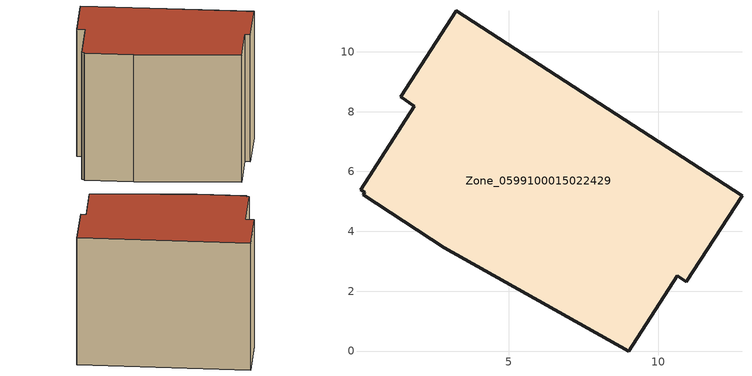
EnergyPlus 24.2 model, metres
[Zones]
Zone_0599100015022429
 floor ground (C_G): 3.25,11.36 12.8,5.18 10.93,2.32 10.63,2.52 9.02,0 2.85,3.46 0.14,5.23 0.2,5.31 0.05,5.4 1.85,8.18 1.4,8.49 z0.91
 wall outside (C_F): 12.8,5.18 3.25,11.36 1.4,8.49 1.85,8.18 0.05,5.4 0.2,5.31 0.14,5.23 2.85,3.46 9.02,0 10.63,2.52 10.93,2.32 12.8,5.18 z0.91:10.17
 roof outside (C_R): 0.2,5.31 0.14,5.23 2.85,3.46 9.02,0 10.63,2.52 10.93,2.32 12.8,5.18 3.25,11.36 1.4,8.49 1.85,8.18 0.05,5.4 z10.17
[BUILDING]
Pand.0599100015022429: North Axis=0; Terrain=City; Loads Convergence Tolerance Value=0.04; Temperature Convergence Tolerance Value=0.4; Solar Distribution=FullExterior; Maximum Number of Warmup Days=25; Minimum Number of Warmup Days=1
[Site:Location]
Rotterdam.The.Hague.AP_ZH_NLD Design_Conditions: Latitude=51.96; Longitude=4.45; Time Zone=1; Elevation=-4.5
[SITE:GROUNDTEMPERATURE:BUILDINGSURFACE]
18, 18, 18, 18, 18, 18, 18, 18, 18, 18, 18, 18
[MATERIAL] Thermal Absorptance=0.9; Solar Absorptance=0.7; Visible Absorptance=0.7
Name | Roughness | Thickness | Conductivity | Density | Specific Heat
G.TC.2006-2014 | MediumSmooth | 0.15 | 0.06 | 540 | 1210
F.TC.2006-2014 | Rough | 0.3 | 0.12 | 1920 | 840
R.TC.2006-2014 | MediumRough | 0.2 | 0.08 | 1500 | 1000
[CONSTRUCTION]
C_G: G.TC.2006-2014
C_F: F.TC.2006-2014
C_R: R.TC.2006-2014
[ZONE]
Zone_0599100015022429: Type=1; Multiplier=1; Ceiling Height=Autocalculate; Volume=Autocalculate; Floor Area=autocalculate; Part of Total Floor Area=Yes
[ZONEINFILTRATION:DESIGNFLOWRATE]
Infil_Zone_0599100015022429: Zone or ZoneList or Space or SpaceList=Zone_0599100015022429; Schedule=AlwaysOn; Design Flow Rate Calculation Method=Flow/Area; Flow Rate per Floor Area=0.0015; Constant Term Coefficient=1; Temperature Term Coefficient=0; Velocity Term Coefficient=0; Velocity Squared Term Coefficient=0
[HVACTEMPLATE:ZONE:IDEALLOADSAIRSYSTEM]
Zone_0599100015022429: Maximum Heating Supply Air Temperature=50; Minimum Cooling Supply Air Temperature=13; Maximum Heating Supply Air Humidity Ratio=0.0156; Minimum Cooling Supply Air Humidity Ratio=0.0077; Heating Limit=NoLimit; Cooling Limit=NoLimit; Dehumidification Control Type=ConstantSensibleHeatRatio; Cooling Sensible Heat Ratio=0.7; Dehumidification Setpoint=60; Humidification Control Type=None; Humidification Setpoint=30; Outdoor Air Method=None; Outdoor Air Flow Rate per Person=0.00944; Outdoor Air Flow Rate per Zone Floor Area=0; Outdoor Air Flow Rate per Zone=0; Demand Controlled Ventilation Type=None; Outdoor Air Economizer Type=NoEconomizer; Heat Recovery Type=None; Sensible Heat Recovery Effectiveness=0.7; Latent Heat Recovery Effectiveness=0.65
[ZONECONTROL:THERMOSTAT]
ThermostatControl_Zone_0599100015022429: Zone or ZoneList=Zone_0599100015022429; Control Type Schedule=DualSetpointControlType; Control 1=Thermostat_Zone_0599100015022429; Temperature Difference Between Cutout And Setpoint=0
[THERMOSTATSETPOINT:DUALSETPOINT]
Thermostat_Zone_0599100015022429: Heating Setpoint Temperature Schedule=HeatingSetpoint_Zone_0599100015022429; Cooling Setpoint Temperature Schedule=CoolingSetpoint_Zone_0599100015022429
[SCHEDULE:COMPACT]
HeatingSetpoint_Zone_0599100015022429: Through: 12/31, For: AllDays, Until: 24:00, 21
CoolingSetpoint_Zone_0599100015022429: Through: 12/31, For: AllDays, Until: 24:00, 24
DualSetpointControlType: Through: 12/31, For: AllDays, Until: 24:00, 4
AlwaysOn: Through: 12/31, For: AllDays, Until: 24:00, 1
